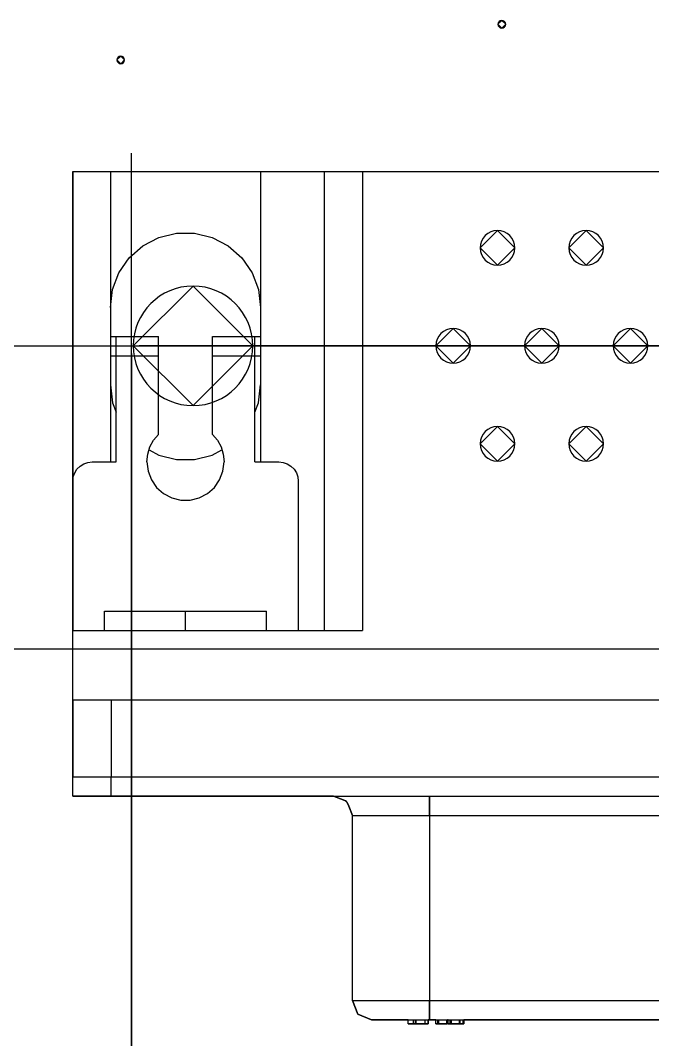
# Model space of a CAD drawing. Header units: inches. Extents: x 5 to 589, y -420 to -5.
# Drawn here: x 429.3 to 462.1, y -195.2 to -142.3 of the extents above; entities that cross this region are included whole.
import ezdxf

# ---------------------------------------------------------------- set-up
doc = ezdxf.new("R2010")
doc.units = ezdxf.units.IN
doc.header["$MEASUREMENT"] = 0

msp = doc.modelspace()

# ---------------------------------------------------------------- linework, layer by layer
at = {"color": 18, "true_color": 0x000000}
for p, q in [((454.099, -142.547), (454.299, -142.347)), ((454.299, -142.747), (454.099, -142.547)), ((454.299, -142.347), (454.499, -142.547)), ((454.499, -142.547), (454.299, -142.747)), ((434.324, -144.397), (434.524, -144.197)), ((434.524, -144.197), (434.724, -144.397)), ((434.524, -144.597), (434.324, -144.397)), ((434.724, -144.397), (434.524, -144.597)), ((432.034, -166.247), (432.034, -150.187)), ((432.034, -150.187), (433.984, -150.187)), ((432.034, -150.187), (432.034, -173.987)), ((432.034, -150.187), (433.984, -150.187)), ((433.984, -150.187), (441.784, -150.187)), ((433.984, -150.187), (441.784, -150.187)), ((433.984, -150.187), (433.984, -165.247)), ((441.784, -150.187), (445.074, -150.187)), ((441.784, -150.187), (445.074, -150.187)), ((441.784, -150.187), (441.784, -165.247)), ((445.074, -150.187), (447.074, -150.187)), ((445.074, -150.187), (445.074, -173.987)), ((445.074, -150.187), (445.124, -150.187)), ((445.124, -150.187), (445.272, -150.187)), ((445.272, -150.187), (445.51, -150.187)), ((445.51, -150.187), (445.828, -150.187)), ((445.828, -150.187), (446.206, -150.187)), ((446.206, -150.187), (446.63, -150.187)), ((446.63, -150.187), (447.074, -150.187)), ((447.074, -150.187), (478.674, -150.187)), ((447.074, -150.187), (478.674, -150.187)), ((447.074, -150.187), (447.074, -173.987)), ((453.174, -154.147), (454.074, -153.247)), ((454.074, -153.247), (454.974, -154.147)), ((457.774, -154.147), (458.674, -153.247)), ((458.674, -153.247), (459.574, -154.147)), ((435.668, -154.037), (436.502, -153.601)), ((436.502, -153.601), (437.414, -153.375)), ((437.414, -153.375), (438.354, -153.375)), ((438.354, -153.375), (439.268, -153.601)), ((439.268, -153.601), (440.1, -154.037)), ((434.964, -154.661), (435.668, -154.037)), ((440.1, -154.037), (440.804, -154.661)), ((454.074, -155.047), (453.174, -154.147)), ((454.974, -154.147), (454.074, -155.047)), ((458.674, -155.047), (457.774, -154.147)), ((459.574, -154.147), (458.674, -155.047)), ((434.43, -155.435), (434.964, -154.661)), ((440.804, -154.661), (441.338, -155.435)), ((434.098, -156.313), (434.43, -155.435)), ((441.338, -155.435), (441.67, -156.313)), ((433.984, -157.247), (434.098, -156.313)), ((435.174, -159.227), (438.274, -156.127)), ((438.274, -156.127), (441.374, -159.227)), ((441.67, -156.313), (441.784, -157.247)), ((450.874, -159.227), (451.774, -158.327)), ((451.774, -158.327), (452.674, -159.227)), ((455.474, -159.227), (456.374, -158.327)), ((456.374, -158.327), (457.274, -159.227)), ((460.074, -159.227), (460.974, -158.327)), ((460.974, -158.327), (461.874, -159.227)), ((433.984, -158.747), (434.284, -158.747)), ((434.284, -158.747), (436.484, -158.747)), ((434.284, -158.771), (434.284, -158.747)), ((434.284, -158.845), (434.284, -158.771)), ((434.284, -159.525), (434.284, -158.771)), ((434.284, -158.965), (434.284, -158.845)), ((434.284, -159.123), (434.284, -158.965)), ((436.484, -158.771), (436.484, -158.747)), ((436.484, -158.845), (436.484, -158.771)), ((436.484, -158.965), (436.484, -158.845)), ((436.484, -159.123), (436.484, -158.965)), ((439.284, -158.747), (441.484, -158.747)), ((439.284, -158.771), (439.284, -158.747)), ((439.284, -158.845), (439.284, -158.771)), ((439.284, -158.965), (439.284, -158.845)), ((439.284, -159.123), (439.284, -158.965)), ((441.484, -158.747), (441.784, -158.747)), ((441.484, -158.771), (441.484, -158.747)), ((441.484, -158.845), (441.484, -158.771)), ((441.484, -159.525), (441.484, -158.771)), ((441.484, -158.965), (441.484, -158.845)), ((441.484, -159.123), (441.484, -158.965)), ((434.284, -159.313), (434.284, -159.123)), ((434.284, -159.525), (434.284, -159.313)), ((434.284, -159.747), (434.284, -159.525)), ((435.074, -159.627), (435.074, -222.9)), ((435.074, -222.9), (435.074, -159.627)), ((435.074, -159.627), (435.074, -223.91)), ((435.074, -223.91), (435.074, -159.627)), ((438.274, -162.327), (435.174, -159.227)), ((435.474, -159.227), (540.4, -159.227)), ((540.4, -159.227), (435.474, -159.227)), ((436.484, -159.313), (436.484, -159.123)), ((436.484, -159.525), (436.484, -159.313)), ((436.484, -159.747), (436.484, -159.525)), ((441.374, -159.227), (438.274, -162.327)), ((439.284, -159.313), (439.284, -159.123)), ((439.284, -159.525), (439.284, -159.313)), ((439.284, -159.747), (439.284, -159.525)), ((441.484, -159.313), (441.484, -159.123)), ((441.484, -159.525), (441.484, -159.313)), ((441.484, -159.747), (441.484, -159.525)), ((451.774, -160.127), (450.874, -159.227)), ((452.674, -159.227), (451.774, -160.127)), ((456.374, -160.127), (455.474, -159.227)), ((457.274, -159.227), (456.374, -160.127)), ((460.974, -160.127), (460.074, -159.227)), ((461.874, -159.227), (460.974, -160.127)), ((433.984, -159.747), (434.284, -159.747)), ((434.284, -165.247), (434.284, -159.747)), ((434.284, -159.747), (436.484, -159.747)), ((436.484, -163.819), (436.484, -159.747)), ((439.284, -163.819), (439.284, -159.747)), ((439.284, -159.747), (441.484, -159.747)), ((441.484, -159.747), (441.784, -159.747)), ((441.484, -165.247), (441.484, -159.747)), ((433.984, -161.247), (434.098, -162.181)), ((441.67, -162.181), (441.784, -161.247)), ((434.098, -162.181), (434.284, -162.673)), ((441.484, -162.673), (441.67, -162.181)), ((436.23, -164.123), (436.484, -163.819)), ((439.284, -163.819), (439.538, -164.123)), ((453.174, -164.307), (454.074, -163.407)), ((454.074, -163.407), (454.974, -164.307)), ((457.774, -164.307), (458.674, -163.407)), ((458.674, -163.407), (459.574, -164.307)), ((436.04, -164.473), (436.23, -164.123)), ((439.538, -164.123), (439.728, -164.473)), ((454.074, -165.207), (453.174, -164.307)), ((454.974, -164.307), (454.074, -165.207)), ((458.674, -165.207), (457.774, -164.307)), ((459.574, -164.307), (458.674, -165.207)), ((435.884, -165.247), (435.924, -164.851)), ((435.924, -164.851), (436.04, -164.473)), ((435.992, -164.627), (436.502, -164.893)), ((436.502, -164.893), (437.414, -165.119)), ((438.354, -165.119), (439.268, -164.893)), ((439.268, -164.893), (439.776, -164.627)), ((439.728, -164.473), (439.844, -164.851)), ((439.844, -164.851), (439.884, -165.247)), ((432.252, -165.623), (432.41, -165.465)), ((432.41, -165.465), (432.6, -165.345)), ((432.6, -165.345), (432.812, -165.271)), ((432.812, -165.271), (433.034, -165.247)), ((433.034, -165.247), (434.284, -165.247)), ((435.884, -165.247), (435.942, -165.725)), ((437.414, -165.119), (438.354, -165.119)), ((439.826, -165.725), (439.884, -165.247)), ((441.484, -165.247), (442.734, -165.247)), ((442.734, -165.247), (442.956, -165.271)), ((442.956, -165.271), (443.168, -165.345)), ((443.168, -165.345), (443.358, -165.465)), ((443.358, -165.465), (443.516, -165.623)), ((432.06, -166.025), (432.134, -165.813)), ((432.134, -165.813), (432.252, -165.623)), ((435.942, -165.725), (436.114, -166.177)), ((439.654, -166.177), (439.826, -165.725)), ((443.516, -165.623), (443.636, -165.813)), ((443.636, -165.813), (443.708, -166.025)), ((432.034, -166.247), (432.06, -166.025)), ((432.034, -173.987), (432.034, -166.247)), ((432.034, -166.247), (432.034, -173.987)), ((436.114, -166.177), (436.388, -166.573)), ((439.382, -166.573), (439.654, -166.177)), ((443.708, -166.025), (443.734, -166.247)), ((443.734, -166.247), (443.734, -173.987)), ((436.388, -166.573), (436.748, -166.893)), ((436.748, -166.893), (437.174, -167.117)), ((438.594, -167.117), (439.02, -166.893)), ((439.02, -166.893), (439.382, -166.573)), ((437.174, -167.117), (437.642, -167.233)), ((437.642, -167.233), (438.126, -167.233)), ((438.126, -167.233), (438.594, -167.117)), ((433.684, -172.987), (433.714, -172.987)), ((433.684, -173.987), (433.684, -172.987)), ((433.714, -172.987), (433.956, -172.987)), ((433.956, -172.987), (434.428, -172.987)), ((434.428, -172.987), (435.098, -172.987)), ((435.098, -172.987), (435.932, -172.987)), ((435.932, -172.987), (436.878, -172.987)), ((436.878, -172.987), (437.884, -172.987)), ((437.884, -172.987), (438.89, -172.987)), ((437.884, -173.987), (437.884, -172.987)), ((438.89, -172.987), (439.836, -172.987)), ((439.836, -172.987), (440.67, -172.987)), ((440.67, -172.987), (441.34, -172.987)), ((441.34, -172.987), (441.812, -172.987)), ((441.812, -172.987), (442.054, -172.987)), ((442.054, -172.987), (442.084, -172.987)), ((442.084, -173.987), (442.084, -172.987)), ((432.034, -177.587), (432.034, -173.987)), ((432.034, -173.987), (447.074, -173.987)), ((432.034, -177.587), (432.034, -173.987)), ((359.374, -174.947), (511.374, -174.947)), ((432.034, -181.587), (432.034, -177.587)), ((432.034, -177.587), (432.084, -177.587)), ((432.034, -177.587), (432.034, -181.587)), ((432.084, -177.587), (432.232, -177.587)), ((432.084, -177.587), (493.664, -177.587)), ((432.232, -177.587), (432.47, -177.587)), ((432.47, -177.587), (432.788, -177.587)), ((432.788, -177.587), (433.166, -177.587)), ((433.166, -177.587), (433.59, -177.587)), ((433.59, -177.587), (434.034, -177.587)), ((434.034, -177.587), (491.714, -177.587)), ((434.034, -177.587), (434.034, -181.587)), ((432.034, -182.587), (432.034, -181.587)), ((432.034, -181.587), (432.084, -181.587)), ((432.034, -182.587), (432.034, -181.587)), ((432.034, -181.587), (432.084, -181.587)), ((432.084, -181.587), (432.232, -181.587)), ((432.084, -181.587), (432.232, -181.587)), ((432.232, -181.587), (432.47, -181.587)), ((432.232, -181.587), (432.47, -181.587)), ((432.47, -181.587), (432.788, -181.587)), ((432.47, -181.587), (432.788, -181.587)), ((432.788, -181.587), (433.166, -181.587)), ((432.788, -181.587), (433.166, -181.587)), ((433.166, -181.587), (433.59, -181.587)), ((433.166, -181.587), (433.59, -181.587)), ((433.59, -181.587), (434.034, -181.587)), ((433.59, -181.587), (434.034, -181.587)), ((434.034, -181.587), (491.714, -181.587)), ((434.034, -181.587), (491.714, -181.587)), ((434.034, -182.587), (434.034, -181.587)), ((434.034, -182.587), (432.034, -182.587)), ((432.034, -182.587), (432.084, -182.587)), ((432.084, -182.587), (432.232, -182.587)), ((432.232, -182.587), (432.47, -182.587)), ((432.47, -182.587), (432.788, -182.587)), ((432.788, -182.587), (433.166, -182.587)), ((433.166, -182.587), (433.59, -182.587)), ((433.59, -182.587), (434.034, -182.587)), ((445.556, -182.587), (434.034, -182.587)), ((434.034, -182.587), (491.714, -182.587)), ((446.066, -182.777), (445.556, -182.587)), ((445.556, -182.587), (446.066, -182.777)), ((446.19, -182.823), (446.066, -182.777)), ((446.066, -182.777), (446.19, -182.823)), ((446.236, -182.865), (446.19, -182.823)), ((446.19, -182.823), (446.236, -182.865)), ((446.264, -182.893), (446.236, -182.865)), ((446.236, -182.865), (446.264, -182.893)), ((446.282, -182.917), (446.264, -182.893)), ((446.264, -182.893), (446.282, -182.917)), ((450.544, -182.587), (450.544, -194.161)), ((450.544, -182.587), (450.544, -182.611)), ((450.544, -182.685), (450.544, -182.611)), ((450.544, -182.805), (450.544, -182.685)), ((450.544, -182.963), (450.544, -182.805)), ((446.36, -183.097), (446.282, -182.917)), ((446.282, -182.917), (446.36, -183.097)), ((446.544, -183.587), (446.36, -183.097)), ((446.36, -183.097), (446.544, -183.587)), ((450.544, -183.153), (450.544, -182.963)), ((450.544, -183.365), (450.544, -183.153)), ((450.544, -183.587), (450.544, -183.365)), ((446.544, -193.187), (446.544, -183.587)), ((446.544, -193.187), (446.544, -183.587)), ((446.544, -183.587), (446.644, -183.587)), ((446.644, -183.587), (446.94, -183.587)), ((446.94, -183.587), (447.416, -183.587)), ((447.416, -183.587), (448.05, -183.587)), ((448.05, -183.587), (448.808, -183.587)), ((448.808, -183.587), (449.654, -183.587)), ((449.654, -183.587), (450.544, -183.587)), ((450.544, -183.587), (450.544, -193.187)), ((450.544, -183.587), (475.204, -183.587)), ((446.834, -193.891), (446.544, -193.187)), ((446.544, -193.187), (446.644, -193.187)), ((446.544, -193.187), (446.834, -193.891)), ((446.644, -193.187), (446.94, -193.187)), ((446.94, -193.187), (447.416, -193.187)), ((447.416, -193.187), (448.05, -193.187)), ((448.05, -193.187), (448.808, -193.187)), ((448.808, -193.187), (449.654, -193.187)), ((449.654, -193.187), (450.544, -193.187)), ((450.544, -193.187), (475.204, -193.187)), ((450.544, -193.409), (450.544, -193.187)), ((450.544, -193.621), (450.544, -193.409)), ((447.544, -194.187), (446.834, -193.891)), ((446.834, -193.891), (447.544, -194.187)), ((450.544, -193.811), (450.544, -193.621)), ((450.544, -193.969), (450.544, -193.811)), ((450.544, -194.087), (450.544, -193.969)), ((449.446, -194.187), (447.544, -194.187)), ((447.544, -194.187), (447.608, -194.187)), ((447.608, -194.187), (447.81, -194.187)), ((447.81, -194.187), (448.152, -194.187)), ((448.152, -194.187), (448.618, -194.187)), ((448.152, -194.187), (448.922, -194.187)), ((448.618, -194.187), (449.17, -194.187)), ((449.17, -194.187), (449.828, -194.187)), ((449.446, -194.387), (449.446, -194.187)), ((449.446, -194.387), (449.446, -194.187)), ((449.722, -194.387), (449.446, -194.387)), ((449.446, -194.387), (449.462, -194.387)), ((449.462, -194.387), (449.51, -194.387)), ((449.51, -194.387), (449.59, -194.387)), ((449.59, -194.387), (449.688, -194.387)), ((449.688, -194.387), (449.752, -194.387)), ((449.722, -194.387), (449.722, -194.187)), ((449.816, -194.387), (449.722, -194.387)), ((449.722, -194.387), (449.752, -194.387)), ((449.752, -194.387), (449.816, -194.387)), ((449.816, -194.387), (449.816, -194.187)), ((449.854, -194.387), (449.816, -194.387)), ((449.816, -194.387), (449.854, -194.387)), ((449.816, -194.387), (449.854, -194.387)), ((449.828, -194.187), (450.544, -194.187)), ((449.854, -194.387), (449.854, -194.187)), ((450.318, -194.387), (449.854, -194.387)), ((449.854, -194.387), (450.04, -194.387)), ((450.04, -194.387), (450.194, -194.387)), ((450.04, -194.387), (450.194, -194.387)), ((450.194, -194.387), (450.318, -194.387)), ((450.318, -194.387), (450.318, -194.187)), ((450.47, -194.387), (450.318, -194.387)), ((450.318, -194.387), (450.404, -194.387)), ((450.404, -194.387), (450.454, -194.387)), ((450.454, -194.387), (450.47, -194.387)), ((450.544, -194.187), (450.47, -194.187)), ((450.47, -194.187), (450.47, -194.387)), ((450.47, -194.387), (450.47, -194.187)), ((450.544, -194.161), (450.544, -194.087)), ((450.544, -194.187), (450.544, -194.161)), ((450.868, -194.187), (450.544, -194.187)), ((450.544, -194.187), (475.204, -194.187)), ((450.868, -194.387), (450.868, -194.187)), ((450.868, -194.387), (450.868, -194.187)), ((450.97, -194.387), (450.868, -194.387)), ((450.868, -194.387), (450.896, -194.387)), ((450.896, -194.387), (450.97, -194.387)), ((450.97, -194.387), (450.97, -194.187)), ((451.036, -194.387), (450.97, -194.387)), ((450.97, -194.387), (451.036, -194.387)), ((451.036, -194.387), (451.036, -194.187)), ((451.452, -194.387), (451.036, -194.387)), ((451.036, -194.387), (451.452, -194.387)), ((451.452, -194.387), (451.452, -194.187)), ((451.478, -194.387), (451.452, -194.387)), ((451.452, -194.387), (451.478, -194.387)), ((451.516, -194.187), (451.478, -194.187)), ((451.478, -194.187), (451.478, -194.387)), ((451.478, -194.387), (451.478, -194.187)), ((451.516, -194.387), (451.516, -194.187)), ((451.516, -194.387), (451.516, -194.187)), ((451.616, -194.387), (451.516, -194.387)), ((451.516, -194.387), (451.544, -194.387)), ((451.544, -194.387), (451.616, -194.387)), ((451.616, -194.387), (451.616, -194.187)), ((451.684, -194.387), (451.616, -194.387)), ((451.616, -194.387), (451.684, -194.387)), ((451.684, -194.387), (451.684, -194.187)), ((452.1, -194.387), (451.684, -194.387)), ((451.684, -194.387), (452.1, -194.387)), ((452.1, -194.387), (452.1, -194.187)), ((452.126, -194.387), (452.1, -194.387)), ((452.1, -194.387), (452.126, -194.387)), ((452.1, -194.387), (452.298, -194.387)), ((452.126, -194.187), (452.126, -194.387)), ((452.298, -194.387), (452.126, -194.387)), ((452.298, -194.387), (452.298, -194.187)), ((452.326, -194.387), (452.298, -194.387)), ((452.298, -194.387), (452.326, -194.387)), ((472.374, -194.187), (452.326, -194.187)), ((452.326, -194.187), (452.326, -194.387)), ((452.326, -194.387), (452.326, -194.187))]:
    msp.add_line(p, q, dxfattribs=at)
at = {"color": 172, "true_color": 0x0000c0}
for p, q in [((435.074, -169.227), (435.074, -149.227)), ((425.074, -159.227), (445.074, -159.227))]:
    msp.add_line(p, q, dxfattribs=at)
at = {"color": 7, "true_color": 0xffffff}
for p, q in [((435.074, -169.227), (435.074, -149.227)), ((432.034, -166.247), (432.034, -150.187)), ((432.034, -150.187), (433.984, -150.187)), ((432.034, -150.187), (432.034, -173.987)), ((432.034, -150.187), (433.984, -150.187)), ((433.984, -150.187), (441.784, -150.187)), ((433.984, -150.187), (441.784, -150.187)), ((433.984, -150.187), (433.984, -165.247)), ((441.784, -150.187), (445.074, -150.187)), ((441.784, -150.187), (445.074, -150.187)), ((441.784, -150.187), (441.784, -165.247)), ((445.074, -150.187), (447.074, -150.187)), ((445.074, -150.187), (445.074, -173.987)), ((445.074, -150.187), (445.124, -150.187)), ((445.124, -150.187), (445.272, -150.187)), ((445.272, -150.187), (445.51, -150.187)), ((445.51, -150.187), (445.828, -150.187)), ((445.828, -150.187), (446.206, -150.187)), ((446.206, -150.187), (446.63, -150.187)), ((446.63, -150.187), (447.074, -150.187)), ((447.074, -150.187), (478.674, -150.187)), ((447.074, -150.187), (478.674, -150.187)), ((447.074, -150.187), (447.074, -173.987)), ((435.668, -154.037), (436.502, -153.601)), ((436.502, -153.601), (437.414, -153.375)), ((437.414, -153.375), (438.354, -153.375)), ((438.354, -153.375), (439.268, -153.601)), ((439.268, -153.601), (440.1, -154.037)), ((434.964, -154.661), (435.668, -154.037)), ((440.1, -154.037), (440.804, -154.661)), ((434.43, -155.435), (434.964, -154.661)), ((440.804, -154.661), (441.338, -155.435)), ((434.098, -156.313), (434.43, -155.435)), ((441.338, -155.435), (441.67, -156.313)), ((433.984, -157.247), (434.098, -156.313)), ((441.67, -156.313), (441.784, -157.247)), ((433.984, -158.747), (434.284, -158.747)), ((434.284, -158.747), (436.484, -158.747)), ((434.284, -158.771), (434.284, -158.747)), ((434.284, -158.845), (434.284, -158.771)), ((434.284, -159.525), (434.284, -158.771)), ((434.284, -158.965), (434.284, -158.845)), ((434.284, -159.123), (434.284, -158.965)), ((436.484, -158.771), (436.484, -158.747)), ((436.484, -158.845), (436.484, -158.771)), ((436.484, -158.965), (436.484, -158.845)), ((436.484, -159.123), (436.484, -158.965)), ((439.284, -158.747), (441.484, -158.747)), ((439.284, -158.771), (439.284, -158.747)), ((439.284, -158.845), (439.284, -158.771)), ((439.284, -158.965), (439.284, -158.845)), ((439.284, -159.123), (439.284, -158.965)), ((441.484, -158.747), (441.784, -158.747)), ((441.484, -158.771), (441.484, -158.747)), ((441.484, -158.845), (441.484, -158.771)), ((441.484, -159.525), (441.484, -158.771)), ((441.484, -158.965), (441.484, -158.845)), ((441.484, -159.123), (441.484, -158.965)), ((425.074, -159.227), (445.074, -159.227)), ((434.284, -159.313), (434.284, -159.123)), ((434.284, -159.525), (434.284, -159.313)), ((434.284, -159.747), (434.284, -159.525)), ((436.484, -159.313), (436.484, -159.123)), ((436.484, -159.525), (436.484, -159.313)), ((436.484, -159.747), (436.484, -159.525)), ((439.284, -159.313), (439.284, -159.123)), ((439.284, -159.525), (439.284, -159.313)), ((439.284, -159.747), (439.284, -159.525)), ((441.484, -159.313), (441.484, -159.123)), ((441.484, -159.525), (441.484, -159.313)), ((441.484, -159.747), (441.484, -159.525)), ((433.984, -159.747), (434.284, -159.747)), ((434.284, -165.247), (434.284, -159.747)), ((434.284, -159.747), (436.484, -159.747)), ((436.484, -163.819), (436.484, -159.747)), ((439.284, -163.819), (439.284, -159.747)), ((439.284, -159.747), (441.484, -159.747)), ((441.484, -159.747), (441.784, -159.747)), ((441.484, -165.247), (441.484, -159.747)), ((433.984, -161.247), (434.098, -162.181)), ((441.67, -162.181), (441.784, -161.247)), ((434.098, -162.181), (434.284, -162.673)), ((441.484, -162.673), (441.67, -162.181)), ((436.23, -164.123), (436.484, -163.819)), ((439.284, -163.819), (439.538, -164.123)), ((436.04, -164.473), (436.23, -164.123)), ((439.538, -164.123), (439.728, -164.473)), ((435.884, -165.247), (435.924, -164.851)), ((435.924, -164.851), (436.04, -164.473)), ((435.992, -164.627), (436.502, -164.893)), ((436.502, -164.893), (437.414, -165.119)), ((438.354, -165.119), (439.268, -164.893)), ((439.268, -164.893), (439.776, -164.627)), ((439.728, -164.473), (439.844, -164.851)), ((439.844, -164.851), (439.884, -165.247)), ((432.252, -165.623), (432.41, -165.465)), ((432.41, -165.465), (432.6, -165.345)), ((432.6, -165.345), (432.812, -165.271)), ((432.812, -165.271), (433.034, -165.247)), ((433.034, -165.247), (434.284, -165.247)), ((435.884, -165.247), (435.942, -165.725)), ((437.414, -165.119), (438.354, -165.119)), ((439.826, -165.725), (439.884, -165.247)), ((441.484, -165.247), (442.734, -165.247)), ((442.734, -165.247), (442.956, -165.271)), ((442.956, -165.271), (443.168, -165.345)), ((443.168, -165.345), (443.358, -165.465)), ((443.358, -165.465), (443.516, -165.623)), ((432.06, -166.025), (432.134, -165.813)), ((432.134, -165.813), (432.252, -165.623)), ((435.942, -165.725), (436.114, -166.177)), ((439.654, -166.177), (439.826, -165.725)), ((443.516, -165.623), (443.636, -165.813)), ((443.636, -165.813), (443.708, -166.025)), ((432.034, -166.247), (432.06, -166.025)), ((432.034, -173.987), (432.034, -166.247)), ((432.034, -166.247), (432.034, -173.987)), ((436.114, -166.177), (436.388, -166.573)), ((439.382, -166.573), (439.654, -166.177)), ((443.708, -166.025), (443.734, -166.247)), ((443.734, -166.247), (443.734, -173.987)), ((436.388, -166.573), (436.748, -166.893)), ((436.748, -166.893), (437.174, -167.117)), ((438.594, -167.117), (439.02, -166.893)), ((439.02, -166.893), (439.382, -166.573)), ((437.174, -167.117), (437.642, -167.233)), ((437.642, -167.233), (438.126, -167.233)), ((438.126, -167.233), (438.594, -167.117)), ((433.684, -172.987), (433.714, -172.987)), ((433.684, -173.987), (433.684, -172.987)), ((433.714, -172.987), (433.956, -172.987)), ((433.956, -172.987), (434.428, -172.987)), ((434.428, -172.987), (435.098, -172.987)), ((435.098, -172.987), (435.932, -172.987)), ((435.932, -172.987), (436.878, -172.987)), ((436.878, -172.987), (437.884, -172.987)), ((437.884, -172.987), (438.89, -172.987)), ((437.884, -173.987), (437.884, -172.987)), ((438.89, -172.987), (439.836, -172.987)), ((439.836, -172.987), (440.67, -172.987)), ((440.67, -172.987), (441.34, -172.987)), ((441.34, -172.987), (441.812, -172.987)), ((441.812, -172.987), (442.054, -172.987)), ((442.054, -172.987), (442.084, -172.987)), ((442.084, -173.987), (442.084, -172.987)), ((432.034, -177.587), (432.034, -173.987)), ((432.034, -173.987), (447.074, -173.987)), ((432.034, -177.587), (432.034, -173.987)), ((432.034, -181.587), (432.034, -177.587)), ((432.034, -177.587), (432.084, -177.587)), ((432.034, -177.587), (432.034, -181.587)), ((432.084, -177.587), (432.232, -177.587)), ((432.084, -177.587), (493.664, -177.587)), ((432.232, -177.587), (432.47, -177.587)), ((432.47, -177.587), (432.788, -177.587)), ((432.788, -177.587), (433.166, -177.587)), ((433.166, -177.587), (433.59, -177.587)), ((433.59, -177.587), (434.034, -177.587)), ((434.034, -177.587), (491.714, -177.587)), ((434.034, -177.587), (434.034, -181.587)), ((432.034, -182.587), (432.034, -181.587)), ((432.034, -181.587), (432.084, -181.587)), ((432.034, -182.587), (432.034, -181.587)), ((432.034, -181.587), (432.084, -181.587)), ((432.084, -181.587), (432.232, -181.587)), ((432.084, -181.587), (432.232, -181.587)), ((432.232, -181.587), (432.47, -181.587)), ((432.232, -181.587), (432.47, -181.587)), ((432.47, -181.587), (432.788, -181.587)), ((432.47, -181.587), (432.788, -181.587)), ((432.788, -181.587), (433.166, -181.587)), ((432.788, -181.587), (433.166, -181.587)), ((433.166, -181.587), (433.59, -181.587)), ((433.166, -181.587), (433.59, -181.587)), ((433.59, -181.587), (434.034, -181.587)), ((433.59, -181.587), (434.034, -181.587)), ((434.034, -181.587), (491.714, -181.587)), ((434.034, -181.587), (491.714, -181.587)), ((434.034, -182.587), (434.034, -181.587)), ((434.034, -182.587), (432.034, -182.587)), ((432.034, -182.587), (432.084, -182.587)), ((432.084, -182.587), (432.232, -182.587)), ((432.232, -182.587), (432.47, -182.587)), ((432.47, -182.587), (432.788, -182.587)), ((432.788, -182.587), (433.166, -182.587)), ((433.166, -182.587), (433.59, -182.587)), ((433.59, -182.587), (434.034, -182.587)), ((445.556, -182.587), (434.034, -182.587)), ((434.034, -182.587), (491.714, -182.587)), ((446.066, -182.777), (445.556, -182.587)), ((445.556, -182.587), (446.066, -182.777)), ((446.19, -182.823), (446.066, -182.777)), ((446.066, -182.777), (446.19, -182.823)), ((446.236, -182.865), (446.19, -182.823)), ((446.19, -182.823), (446.236, -182.865)), ((446.264, -182.893), (446.236, -182.865)), ((446.236, -182.865), (446.264, -182.893)), ((446.282, -182.917), (446.264, -182.893)), ((446.264, -182.893), (446.282, -182.917)), ((450.544, -182.587), (450.544, -194.161)), ((450.544, -182.587), (450.544, -182.611)), ((450.544, -182.685), (450.544, -182.611)), ((450.544, -182.805), (450.544, -182.685)), ((450.544, -182.963), (450.544, -182.805)), ((446.36, -183.097), (446.282, -182.917)), ((446.282, -182.917), (446.36, -183.097)), ((446.544, -183.587), (446.36, -183.097)), ((446.36, -183.097), (446.544, -183.587)), ((450.544, -183.153), (450.544, -182.963)), ((450.544, -183.365), (450.544, -183.153)), ((450.544, -183.587), (450.544, -183.365)), ((446.544, -193.187), (446.544, -183.587)), ((446.544, -193.187), (446.544, -183.587)), ((446.544, -183.587), (446.644, -183.587)), ((446.644, -183.587), (446.94, -183.587)), ((446.94, -183.587), (447.416, -183.587)), ((447.416, -183.587), (448.05, -183.587)), ((448.05, -183.587), (448.808, -183.587)), ((448.808, -183.587), (449.654, -183.587)), ((449.654, -183.587), (450.544, -183.587)), ((450.544, -183.587), (450.544, -193.187)), ((450.544, -183.587), (475.204, -183.587)), ((446.834, -193.891), (446.544, -193.187)), ((446.544, -193.187), (446.644, -193.187)), ((446.544, -193.187), (446.834, -193.891)), ((446.644, -193.187), (446.94, -193.187)), ((446.94, -193.187), (447.416, -193.187)), ((447.416, -193.187), (448.05, -193.187)), ((448.05, -193.187), (448.808, -193.187)), ((448.808, -193.187), (449.654, -193.187)), ((449.654, -193.187), (450.544, -193.187)), ((450.544, -193.187), (475.204, -193.187)), ((450.544, -193.409), (450.544, -193.187)), ((450.544, -193.621), (450.544, -193.409)), ((447.544, -194.187), (446.834, -193.891)), ((446.834, -193.891), (447.544, -194.187)), ((450.544, -193.811), (450.544, -193.621)), ((450.544, -193.969), (450.544, -193.811)), ((450.544, -194.087), (450.544, -193.969)), ((449.446, -194.187), (447.544, -194.187)), ((447.544, -194.187), (447.608, -194.187)), ((447.608, -194.187), (447.81, -194.187)), ((447.81, -194.187), (448.152, -194.187)), ((448.152, -194.187), (448.618, -194.187)), ((448.152, -194.187), (448.922, -194.187)), ((448.618, -194.187), (449.17, -194.187)), ((449.17, -194.187), (449.828, -194.187)), ((449.446, -194.387), (449.446, -194.187)), ((449.446, -194.387), (449.446, -194.187)), ((449.722, -194.387), (449.446, -194.387)), ((449.446, -194.387), (449.462, -194.387)), ((449.462, -194.387), (449.51, -194.387)), ((449.51, -194.387), (449.59, -194.387)), ((449.59, -194.387), (449.688, -194.387)), ((449.688, -194.387), (449.752, -194.387)), ((449.722, -194.387), (449.722, -194.187)), ((449.816, -194.387), (449.722, -194.387)), ((449.722, -194.387), (449.752, -194.387)), ((449.752, -194.387), (449.816, -194.387)), ((449.816, -194.387), (449.816, -194.187)), ((449.854, -194.387), (449.816, -194.387)), ((449.816, -194.387), (449.854, -194.387)), ((449.816, -194.387), (449.854, -194.387)), ((449.828, -194.187), (450.544, -194.187)), ((449.854, -194.387), (449.854, -194.187)), ((450.318, -194.387), (449.854, -194.387)), ((449.854, -194.387), (450.04, -194.387)), ((450.04, -194.387), (450.194, -194.387)), ((450.04, -194.387), (450.194, -194.387)), ((450.194, -194.387), (450.318, -194.387)), ((450.318, -194.387), (450.318, -194.187)), ((450.47, -194.387), (450.318, -194.387)), ((450.318, -194.387), (450.404, -194.387)), ((450.404, -194.387), (450.454, -194.387)), ((450.454, -194.387), (450.47, -194.387)), ((450.544, -194.187), (450.47, -194.187)), ((450.47, -194.187), (450.47, -194.387)), ((450.47, -194.387), (450.47, -194.187)), ((450.544, -194.161), (450.544, -194.087)), ((450.544, -194.187), (450.544, -194.161)), ((450.868, -194.187), (450.544, -194.187)), ((450.544, -194.187), (475.204, -194.187)), ((450.868, -194.387), (450.868, -194.187)), ((450.868, -194.387), (450.868, -194.187)), ((450.97, -194.387), (450.868, -194.387)), ((450.868, -194.387), (450.896, -194.387)), ((450.896, -194.387), (450.97, -194.387)), ((450.97, -194.387), (450.97, -194.187)), ((451.036, -194.387), (450.97, -194.387)), ((450.97, -194.387), (451.036, -194.387)), ((451.036, -194.387), (451.036, -194.187)), ((451.452, -194.387), (451.036, -194.387)), ((451.036, -194.387), (451.452, -194.387)), ((451.452, -194.387), (451.452, -194.187)), ((451.478, -194.387), (451.452, -194.387)), ((451.452, -194.387), (451.478, -194.387)), ((451.516, -194.187), (451.478, -194.187)), ((451.478, -194.187), (451.478, -194.387)), ((451.478, -194.387), (451.478, -194.187)), ((451.516, -194.387), (451.516, -194.187)), ((451.516, -194.387), (451.516, -194.187)), ((451.616, -194.387), (451.516, -194.387)), ((451.516, -194.387), (451.544, -194.387)), ((451.544, -194.387), (451.616, -194.387)), ((451.616, -194.387), (451.616, -194.187)), ((451.684, -194.387), (451.616, -194.387)), ((451.616, -194.387), (451.684, -194.387)), ((451.684, -194.387), (451.684, -194.187)), ((452.1, -194.387), (451.684, -194.387)), ((451.684, -194.387), (452.1, -194.387)), ((452.1, -194.387), (452.1, -194.187)), ((452.126, -194.387), (452.1, -194.387)), ((452.1, -194.387), (452.126, -194.387)), ((452.1, -194.387), (452.298, -194.387)), ((452.126, -194.187), (452.126, -194.387)), ((452.298, -194.387), (452.126, -194.387)), ((452.298, -194.387), (452.298, -194.187)), ((452.326, -194.387), (452.298, -194.387)), ((452.298, -194.387), (452.326, -194.387)), ((472.374, -194.187), (452.326, -194.187)), ((452.326, -194.187), (452.326, -194.387)), ((452.326, -194.387), (452.326, -194.187))]:
    msp.add_line(p, q, dxfattribs=at)
at = {"color": 18, "true_color": 0x000000}
for centre, radius, start, end in [((454.299, -142.547), 0.2, 90, 180), ((454.299, -142.547), 0.2, 180, 270), ((454.299, -142.547), 0.2, 0, 90), ((454.299, -142.547), 0.2, 270, 0), ((434.524, -144.397), 0.2, 90, 180), ((434.524, -144.397), 0.2, 0, 90), ((434.524, -144.397), 0.2, 180, 270), ((434.524, -144.397), 0.2, 270, 0), ((454.074, -154.147), 0.9, 90, 180), ((454.074, -154.147), 0.9, 0, 90), ((458.674, -154.147), 0.9, 90, 180), ((458.674, -154.147), 0.9, 0, 90), ((454.074, -154.147), 0.9, 180, 270), ((454.074, -154.147), 0.9, 270, 0), ((458.674, -154.147), 0.9, 180, 270), ((458.674, -154.147), 0.9, 270, 0), ((438.274, -159.227), 3.1, 90, 180), ((438.274, -159.227), 3.1, 0, 90), ((451.774, -159.227), 0.9, 90, 180), ((451.774, -159.227), 0.9, 0, 90), ((456.374, -159.227), 0.9, 90, 180), ((456.374, -159.227), 0.9, 0, 90), ((460.974, -159.227), 0.9, 90, 180), ((460.974, -159.227), 0.9, 0, 90), ((438.274, -159.227), 3.1, 180, 270), ((438.274, -159.227), 3.1, 270, 0), ((451.774, -159.227), 0.9, 180, 270), ((451.774, -159.227), 0.9, 270, 0), ((456.374, -159.227), 0.9, 180, 270), ((456.374, -159.227), 0.9, 270, 0), ((460.974, -159.227), 0.9, 180, 270), ((460.974, -159.227), 0.9, 270, 0), ((454.074, -164.307), 0.9, 90, 180), ((454.074, -164.307), 0.9, 0, 90), ((458.674, -164.307), 0.9, 90, 180), ((458.674, -164.307), 0.9, 0, 90), ((454.074, -164.307), 0.9, 180, 270), ((454.074, -164.307), 0.9, 270, 0), ((458.674, -164.307), 0.9, 180, 270), ((458.674, -164.307), 0.9, 270, 0)]:
    msp.add_arc(centre, radius, start, end, dxfattribs=at)

doc.saveas('drawing.dxf')
